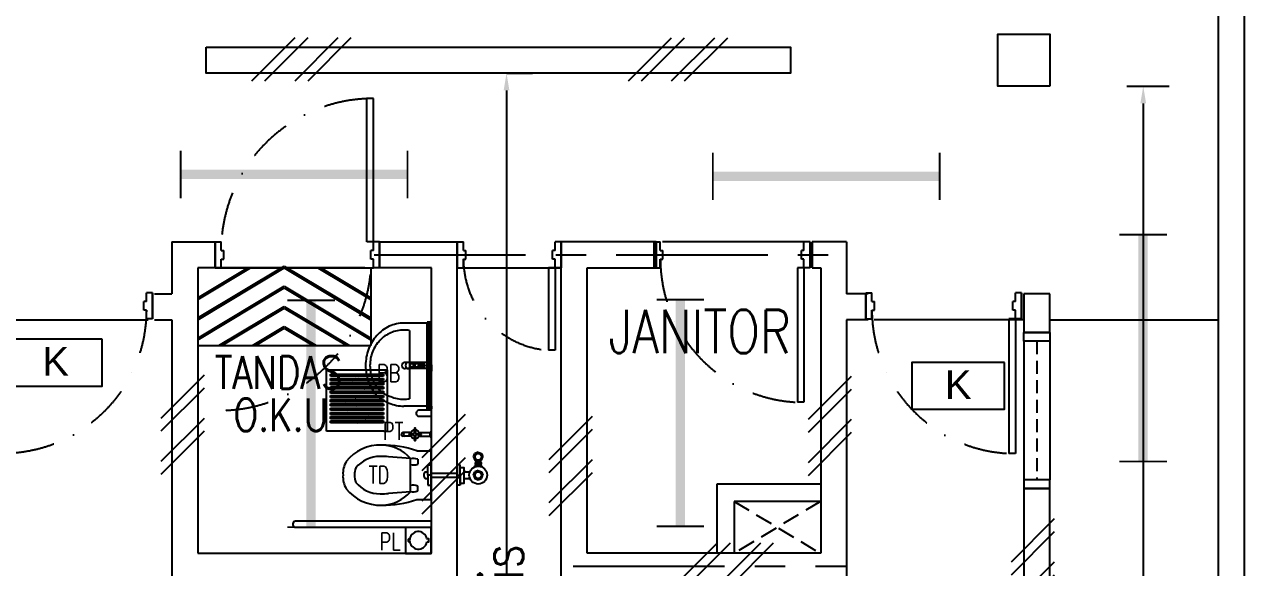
# Model space of a CAD drawing. Header units: inches. Extents: x -46 to 79554, y -41 to 101629.
# Drawn here: x 43063 to 50114, y 21622 to 24761 of the extents above; entities that cross this region are included whole.
import ezdxf
from ezdxf.enums import TextEntityAlignment as Align

# ---------------------------------------------------------------- set-up
doc = ezdxf.new("R2010")
doc.units = ezdxf.units.IN
doc.header["$MEASUREMENT"] = 0
for name, pattern in [('CENTER', [2, 1.25, -0.25, 0.25, -0.25]), ('CENTERX2', [4, 2.5, -0.5, 0.5, -0.5]), ('DASHDOT', [1, 0.5, -0.25, 0, -0.25]), ('DASHED2', [0.375, 0.25, -0.125]), ('HIDDEN', [0.375, 0.25, -0.125])]:
    doc.linetypes.add(name, pattern=pattern)
for name, color, linetype in [('A-ARR', 4, 'Continuous'), ('A-COLUMN', 3, 'Continuous'), ('A-DOOR', 9, 'Continuous'), ('A-DROP', 8, 'Continuous'), ('A-HATCH', 8, 'Continuous'), ('A-PLAST', 4, 'Continuous'), ('A-ROOMSYM', 3, 'Continuous'), ('A-SANI', 4, 'Continuous'), ('A-STAIR', 2, 'Continuous'), ('A-STAIRH', 8, 'HIDDEN'), ('A-SYM', 8, 'Continuous'), ('A-WALL', 1, 'Continuous'), ('A-WIN', 9, 'Continuous'), ('A-WLH', 7, 'Continuous'), ('Edges', 7, 'Continuous'), ('Grid', 8, 'CENTER'), ('K LIGHT', 3, 'Continuous'), ('LAMP', 5, 'Continuous'), ('MEAS', 7, 'Continuous')]:
    doc.layers.add(name, color=color, linetype=linetype)
doc.styles.add('arial', font='arial.ttf')
doc.styles.add('ROMANS', font='romans.shx', dxfattribs={"width": 0.75, "height": 200})
doc.styles.get("Standard").update_dxf_attribs({"font": 'arial.ttf'})
doc.styles.add('style1', font='romans.shx', dxfattribs={"height": 750})
doc.dimstyles.get("Standard").update_dxf_attribs({"dimtxt": 100, "dimasz": 100, "dimexe": 150, "dimexo": 50, "dimgap": 50, "dimtad": 0, "dimtih": 1, "dimtoh": 1, "dimdec": 1, "dimzin": 0, "dimdsep": 46, "dimtxsty": 'Standard', "dimcen": 0.09, "dimadec": 0, "dimazin": 0, "dimtfac": 1, "dimtdec": 1, "dimtofl": 0, "dimtmove": 0, "dimatfit": 3, "dimfxl": 1, "dimtolj": 1, "dimtzin": 0, "dimarcsym": 0})

# ---------------------------------------------------------------- blocks, each defined once
blk = doc.blocks.new('A$C05DF19D8')
at = {"color": 8}
for p, q in [((26.3, 117.7), (26.3, 163.7)), ((46.3, 117.7), (46.3, 163.7)), ((26.3, 71.9), (26.3, 6)), ((46.3, 71.9), (46.3, 6)), ((21.3, 6), (21.3, 0)), ((21.3, 6), (51.3, 6)), ((51.3, 6), (51.3, 0)), ((21.3, 0), (51.3, 0)), ((26.3, 0), (46.3, 0))]:
    blk.add_line(p, q, dxfattribs=at)
blk.add_circle((36.3, 94.8), 8.27, dxfattribs=at)
for centre, radius, start, end in [((36.3, 163.7), 10, 0, 180), ((36.3, 151.9), 10, 0, 180), ((5, 94.6), 5, 90, 270), ((24.4, 167.5), 70.6, 254.02882, 273.19439), ((24.4, 21.8), 70.6, 86.7321, 105.97118), ((36.3, 94.8), 25, 98.52024, 172.38488), ((36.3, 94.8), 25, 188.28016, 262.57073), ((36.3, 124.8), 5, 0, 180), ((-36.5, 105.4), 70.6, 357.84559, 15.97118), ((-36.5, 81.6), 70.6, 344.02882, 4.57514), ((109.2, 105.4), 70.6, 164.02882, 182.15441), ((109.2, 81.6), 70.6, 175.42486, 195.97118), ((36.3, 94.8), 25, 277.42927, 351.71984), ((36.3, 94.8), 25, 7.61512, 81.47976), ((48.2, 21.8), 70.6, 74.02882, 93.2679), ((48.2, 167.5), 70.6, 266.80561, 285.97118), ((67.6, 94.6), 5, 270, 90), ((36.3, 62.2), 5, 180, 0)]:
    blk.add_arc(centre, radius, start, end, dxfattribs=at)
blk = doc.blocks.new('A$C3F840D8C')
at = {"layer": 'A-ARR', "color": 8}
for p, q in [((427.1, 314.4), (509, 314.4)), ((509, 32.9), (509, 314.4)), ((754.4, 279.4), (762.3, 298.4)), ((781.3, 306.3), (762.3, 298.4)), ((781.3, 306.3), (800.3, 298.4)), ((800.3, 298.4), (808.2, 279.4)), ((389.5, 269.9), (263.4, 280.2)), ((389.5, 77.4), (389.5, 269.9)), ((431.8, 265.2), (431.8, 237)), ((754.4, 279.4), (762.3, 260.4)), ((802.8, 226.9), (759.8, 226.9)), ((759.8, 226.9), (759.8, 220.5)), ((781.3, 252.5), (762.3, 260.4)), ((762.3, 260.4), (781.3, 252.5)), ((769, 246.7), (769, 257.6)), ((769, 226.9), (769, 237.3)), ((774.1, 246.7), (774.1, 237.3)), ((781.3, 252.5), (800.3, 260.4)), ((788.9, 246.7), (788.9, 237.3)), ((793.6, 246.7), (793.6, 257.6)), ((793.6, 226.9), (793.6, 237.3)), ((800.3, 260.4), (808.2, 279.4)), ((802.8, 226.9), (802.8, 220.5)), ((475.2, 192.4), (490.1, 192.4)), ((475.2, 154.9), (490.1, 154.9)), ((509, 185.4), (658.9, 185.4)), ((509, 161.9), (659, 161.9)), ((698.1, 192.4), (732.2, 192.4)), ((698.1, 154.9), (732.2, 154.9)), ((754.4, 173.6), (762.3, 192.7)), ((754.4, 173.6), (762.3, 154.6)), ((781.3, 200.5), (762.3, 192.7)), ((781.3, 146.7), (762.3, 154.6)), ((762.3, 154.6), (781.3, 146.7)), ((781.3, 200.5), (800.3, 192.7)), ((781.3, 146.7), (800.3, 154.6)), ((800.3, 192.7), (808.2, 173.6)), ((800.3, 154.6), (808.2, 173.6)), ((389.5, 77.4), (263.4, 67.1)), ((431.8, 82.1), (431.8, 110.3)), ((427.1, 32.9), (509, 32.9))]:
    blk.add_line(p, q, dxfattribs=at)
for points in [[(490.1, 232.5), (509, 232.5), (509, 173.6), (490.1, 173.6)], [(677.8, 232.5), (658.9, 232.5), (658.9, 173.6), (677.8, 173.6)], [(677.8, 218.2), (698.1, 218.2), (698.1, 126.1), (677.8, 126.1)], [(764.9, 246.7), (798.2, 246.7), (798.2, 237.3), (764.9, 237.3)], [(490.1, 114.8), (509, 114.8), (509, 173.6), (490.1, 173.6)], [(677.8, 114.8), (658.9, 114.8), (658.9, 173.6), (677.8, 173.6)]]:
    blk.add_lwpolyline(points, close=True, dxfattribs=at)
for centre, radius in [((781.3, 279.4), 18.7), ((781.3, 279.4), 18.7), ((781.3, 279.4), 18.7), ((781.3, 173.6), 51.5), ((781.3, 173.6), 18.7), ((781.3, 173.6), 18.7), ((781.3, 173.6), 18.7)]:
    blk.add_circle(centre, radius, dxfattribs=at)
for centre, radius, start, end in [((214.7, 96.9), 250.5, 88.08381, 141.67542), ((229.8, -261), 608.3, 71.07287, 90.63341), ((218.1, 119), 228.4, 41.35049, 88.76139), ((139.6, 182.9), 139.9, 150.25525, 183.78048), ((187.4, 173.6), 121.8, 159.81345, 200.18655), ((214.2, 97.4), 184.1, 90.12882, 140.05228), ((220.9, -345), 626.6, 86.11462, 90.60066), ((407.2, 204.5), 65.4, 67.95117, 105.68917), ((407.2, 297.6), 65.4, 254.31083, 292.04883), ((139.6, 164.4), 139.9, 176.21952, 209.74475), ((491.4, 173.6), 24.8, 130.83315, 229.16685), ((214.7, 250.4), 250.5, 218.32458, 271.91619), ((214.2, 249.8), 184.1, 219.94772, 269.87118), ((218.1, 228.3), 228.4, 271.23861, 318.64951), ((407.2, 49.7), 65.4, 67.95117, 105.68917), ((407.2, 142.7), 65.4, 254.31083, 292.04883), ((220.9, 692.3), 626.6, 269.39934, 273.88538), ((229.8, 608.2), 608.3, 269.36659, 288.92713)]:
    blk.add_arc(centre, radius, start, end, dxfattribs=at)
blk = doc.blocks.new('A$C49831240')
at = {"layer": 'A-WLH', "color": 8}
for p, q in [((250, 575), (0, 325)), ((250, 500), (0, 250)), ((250, 325), (0, 75)), ((250, 250), (0, 0))]:
    blk.add_line(p, q, dxfattribs=at)
blk = doc.blocks.new('A$C52B244CD')
at = {"layer": 'A-WLH', "color": 8}
for p, q in [((0, 0), (250, 250)), ((75, 0), (325, 250)), ((250, 0), (500, 250)), ((325, 0), (575, 250))]:
    blk.add_line(p, q, dxfattribs=at)
blk = doc.blocks.new('A$C674C400B')
at = {"layer": 'A-DOOR', "color": 8}
for p, q in [((35, 150), (35, 927.1)), ((35, 927.1), (73, 927.1)), ((73, 150), (73, 927.1)), ((35, 150), (73, 150))]:
    blk.add_line(p, q, dxfattribs=at)
at = {"layer": 'A-DOOR', "color": 8, "linetype": 'Continuous'}
for p, q in [((0, 0), (0, 150)), ((0, 150), (0, 0)), ((0, 150), (35, 150)), ((0, 150), (0, 0)), ((0, 0), (0, 150)), ((0, 150), (0, 0)), ((0, 150), (0, 150)), ((0, 0), (0, 150)), ((0, 150), (0, 0)), ((0, 150), (0, 150)), ((35, 150), (35, 100)), ((900, 150), (865, 150)), ((865, 150), (865, 100)), ((900, 150), (900, 0)), ((900, 0), (900, 150)), ((900, 150), (900, 0)), ((900, 150), (900, 0)), ((900, 0), (900, 150)), ((900, 150), (900, 0)), ((900, 150), (900, 150)), ((900, 0), (900, 150)), ((900, 150), (900, 0)), ((900, 150), (900, 150)), ((35, 100), (50, 100)), ((50, 100), (50, 50)), ((865, 100), (850, 100)), ((850, 100), (850, 50)), ((35, 50), (50, 50)), ((35, 50), (35, 0)), ((865, 50), (850, 50)), ((865, 50), (865, 0)), ((0, 0), (35, 0)), ((0, 0), (0, 0)), ((0, 0), (0, 0)), ((900, 0), (865, 0)), ((900, 0), (900, 0)), ((900, 0), (900, 0))]:
    blk.add_line(p, q, dxfattribs=at)
at = {"layer": 'A-DOOR', "color": 8, "linetype": 'DASHDOT', "ltscale": 500}
blk.add_arc((35, 98), 830, 0.13806, 87.3759, dxfattribs=at)
blk = doc.blocks.new('A$C34465D6E')
at = {"layer": 'A-SANI', "color": 8}
blk.add_lwpolyline([(0, 0), (150, 0), (150, 150), (0, 150)], close=True, dxfattribs=at)
blk.add_lwpolyline([(25.5, 84.3), (13.7, 84.3), (13.7, 65.7), (25.5, 65.7, 10.787298)], format="xyb", close=True, dxfattribs=at)
blk.add_arc((125.5, 75), 8.84, 264.17751, 95.82249, dxfattribs=at)
blk = doc.blocks.new('*D114')
at = {"layer": 'DEFPOINTS', "color": 0, "transparency": 16777216}
for p in [(45801.3, 24479.4), (45801.3, 18104.4), (45848.8, 18104.4)]:
    blk.add_point(p, dxfattribs=at)
at = {"layer": 'MEAS', "color": 0, "lineweight": -2, "transparency": 16777216}
for p, q in [((45851.3, 24479.4), (45998.8, 24479.4)), ((45848.8, 24379.4), (45848.8, 21393)), ((45848.8, 18204.4), (45848.8, 21190.8)), ((45851.3, 18104.4), (45998.8, 18104.4))]:
    blk.add_line(p, q, dxfattribs=at)
at = {"layer": 'MEAS', "color": 0, "transparency": 16777216}
for points in [[(45832.1, 24379.4), (45865.5, 24379.4), (45848.8, 24479.4)], [(45832.1, 18204.4), (45865.5, 18204.4), (45848.8, 18104.4)]]:
    blk.add_solid(points, dxfattribs=at)
at = {"layer": 'MEAS', "color": 0, "transparency": 16777216, "insert": (45848.8, 21291.9), "char_height": 100, "attachment_point": 5}
blk.add_mtext('\\A1;6375.0', dxfattribs=at)
blk = doc.blocks.new('*D164')
at = {"layer": 'DEFPOINTS', "color": 0, "transparency": 16777216}
for p in [(49383.7, 24404.4), (49383.7, 15299.4), (49528.2, 15299.4)]:
    blk.add_point(p, dxfattribs=at)
at = {"layer": 'MEAS', "color": 0, "lineweight": -2, "transparency": 16777216}
for p, q in [((49433.7, 24404.4), (49678.2, 24404.4)), ((49528.2, 24304.4), (49528.2, 19953)), ((49528.2, 15399.4), (49528.2, 19750.9)), ((49433.7, 15299.4), (49678.2, 15299.4))]:
    blk.add_line(p, q, dxfattribs=at)
at = {"layer": 'MEAS', "color": 0, "transparency": 16777216}
for points in [[(49511.5, 24304.4), (49544.8, 24304.4), (49528.2, 24404.4)], [(49511.5, 15399.4), (49544.8, 15399.4), (49528.2, 15299.4)]]:
    blk.add_solid(points, dxfattribs=at)
at = {"layer": 'MEAS', "color": 0, "transparency": 16777216, "insert": (49528.2, 19851.9), "char_height": 100, "attachment_point": 5}
blk.add_mtext('\\A1;9105.0', dxfattribs=at)
blk = doc.blocks.new('YBC136')
at = {"layer": 'LAMP'}
for points, const_width in [([(-135000.8, 195525.6), (-135000.8, 195250.4)], 10.9), ([(-133690.5, 195525.6), (-133690.5, 195250.4)], 10.9), ([(-135000.8, 195388), (-133690.5, 195388)], 54.6)]:
    blk.add_lwpolyline(points, dxfattribs=dict(at, const_width=const_width))
blk = doc.blocks.new('*U265')
at = {"layer": 'LAMP', "rotation": 270}
blk.add_blockref('YBC136', (-195388, -134345.6, -5.5), dxfattribs=at)
blk = doc.blocks.new('*U266')
at = {"layer": 'LAMP', "color": 0, "linetype": 'ByBlock', "lineweight": -2, "transparency": 16777216}
for p in [(0, 5700), (0, 2850), (0, 0)]:
    blk.add_blockref('*U265', p, dxfattribs=at)
blk = doc.blocks.new('EXIT LAMP')
at = {"layer": 'K LIGHT', "color": 3}
blk.add_lwpolyline([(54141.1, 5237.4), (53604.6, 5237.4), (53604.6, 4967.1), (54141.1, 4967.1)], close=True, dxfattribs=at)
at = {"layer": 'K LIGHT', "color": 3, "style": 'arial'}
blk.add_text('K', height=164.8, dxfattribs=at).set_placement((53795.7, 5027.4))
blk = doc.blocks.new('Exhaust Fan 8-Inch fr')
at = {"layer": 'Edges'}
for p, q in [((-5.91, 7.27), (5.91, 7.27)), ((-5.91, -4.54), (-5.91, 7.27)), ((5.91, -4.54), (5.91, 7.27)), ((-5.12, 6.08), (-5.12, 6.47)), ((-5.12, 6.47), (5.12, 6.47)), ((5.12, 6.08), (-5.12, 6.08)), ((-5.12, 5.26), (-5.12, 5.65)), ((-5.12, 5.65), (-0.31, 5.65)), ((-1.81, 5.26), (-5.12, 5.26)), ((-5.12, 4.43), (-5.12, 4.83)), ((-5.12, 4.83), (-2.54, 4.83)), ((-2.54, 4.83), (-3.05, 4.43)), ((-2.54, 4.83), (-1.91, 4.83)), ((-2.45, 4.51), (-1.91, 4.83)), ((-1.91, 4.83), (-0.99, 4.83)), ((-1.43, 5.42), (-1.81, 5.26)), ((-1.43, 5.26), (-1.81, 5.26)), ((-1.12, 5.54), (-1.43, 5.42)), ((-1.43, 5.42), (-1.43, 5.26)), ((-1.03, 5.26), (-1.43, 5.26)), ((-1.03, 5.56), (-1.12, 5.54)), ((-0.31, 5.65), (-1.03, 5.56)), ((-1.03, 5.56), (-1.03, 5.26)), ((1.03, 5.26), (-1.03, 5.26)), ((-0.9, 4.76), (-0.99, 4.83)), ((-0.99, 4.83), (1.03, 4.83)), ((-0.9, 4.76), (-0.72, 4.43)), ((-0.31, 5.65), (0.31, 5.65)), ((1.03, 5.56), (0.31, 5.65)), ((0.31, 5.65), (5.12, 5.65)), ((1.03, 5.56), (1.03, 5.26)), ((1.12, 5.54), (1.03, 5.56)), ((1.43, 5.26), (1.03, 5.26)), ((1.03, 4.83), (1.03, 4.43)), ((1.03, 4.83), (1.43, 4.83)), ((1.43, 5.42), (1.12, 5.54)), ((1.43, 5.42), (1.43, 5.26)), ((1.81, 5.26), (1.43, 5.42)), ((1.81, 5.26), (1.43, 5.26)), ((1.43, 4.83), (1.43, 4.43)), ((1.43, 4.83), (2.54, 4.83)), ((5.12, 5.26), (1.81, 5.26)), ((3.05, 4.43), (2.54, 4.83)), ((2.54, 4.83), (5.12, 4.83)), ((5.12, 6.47), (5.12, 6.08)), ((5.12, 5.65), (5.12, 5.26)), ((5.12, 4.83), (5.12, 4.43)), ((-3.05, 4.43), (-5.12, 4.43)), ((-5.12, 3.61), (-5.12, 4)), ((-5.12, 4), (-3.38, 4)), ((-3.69, 3.61), (-5.12, 3.61)), ((-5.12, 2.79), (-5.12, 3.18)), ((-5.12, 3.18), (-3.89, 3.18)), ((-4.06, 2.79), (-5.12, 2.79)), ((-3.89, 3.18), (-4.06, 2.79)), ((-2.18, 2.79), (-4.06, 2.79)), ((-3.89, 3.18), (-2.4, 3.18)), ((-3.38, 4), (-3.69, 3.61)), ((-2.65, 3.61), (-3.69, 3.61)), ((-3.38, 4), (-2.75, 4)), ((-2.52, 4.43), (-3.05, 4.43)), ((-2.71, 3.71), (-2.75, 4)), ((-2.75, 4), (-2.74, 4)), ((-2.7, 3.72), (-2.74, 4)), ((-2.74, 4), (-0.47, 4)), ((-2.7, 3.72), (-2.71, 3.71)), ((-2.65, 3.61), (-2.71, 3.71)), ((-2.64, 3.61), (-2.7, 3.72)), ((-2.64, 3.61), (-2.65, 3.61)), ((-0.24, 3.61), (-2.64, 3.61)), ((-2.52, 4.43), (-2.46, 4.51)), ((-2.51, 4.43), (-2.52, 4.43)), ((-2.51, 4.43), (-2.45, 4.51)), ((-0.72, 4.43), (-2.51, 4.43)), ((-2.45, 4.51), (-2.46, 4.51)), ((-2.18, 2.79), (-2.4, 3.18)), ((-2.4, 3.18), (-2.39, 3.18)), ((-2.16, 2.79), (-2.39, 3.18)), ((-2.39, 3.18), (0.01, 3.18)), ((-2.16, 2.79), (-2.18, 2.79)), ((0.1, 2.79), (-2.16, 2.79)), ((1.03, 4.43), (-0.72, 4.43)), ((-0.47, 4), (-0.24, 3.61)), ((-0.47, 4), (1.03, 4)), ((1.03, 3.61), (-0.24, 3.61)), ((0.01, 3.18), (0.04, 3.13)), ((0.01, 3.18), (0.64, 3.18)), ((0.04, 3.13), (0.1, 2.79)), ((0.31, 2.79), (0.1, 2.79)), ((0.64, 3.18), (0.31, 2.79)), ((3.54, 2.79), (0.31, 2.79)), ((0.64, 3.18), (3.49, 3.18)), ((1.43, 4.43), (1.03, 4.43)), ((1.03, 4), (1.03, 3.61)), ((1.03, 4), (1.43, 4)), ((1.37, 3.61), (1.03, 3.61)), ((1.37, 3.61), (1.43, 3.64)), ((3.24, 3.61), (1.37, 3.61)), ((3.05, 4.43), (1.43, 4.43)), ((1.43, 4), (1.43, 3.64)), ((1.43, 3.64), (2.05, 4)), ((1.43, 4), (2.05, 4)), ((2.05, 4), (2.92, 4)), ((2.92, 4), (3.08, 3.89)), ((2.92, 4), (3.38, 4)), ((5.12, 4.43), (3.05, 4.43)), ((3.08, 3.89), (3.24, 3.61)), ((3.69, 3.61), (3.24, 3.61)), ((3.69, 3.61), (3.38, 4)), ((3.38, 4), (5.12, 4)), ((3.49, 3.18), (3.5, 3.15)), ((3.49, 3.18), (3.89, 3.18)), ((3.54, 2.79), (3.5, 3.15)), ((3.5, 3.15), (3.51, 3.14)), ((3.54, 2.79), (3.51, 3.14)), ((4.06, 2.79), (3.54, 2.79)), ((3.54, 2.79), (3.54, 2.79)), ((5.12, 3.61), (3.69, 3.61)), ((4.06, 2.79), (3.89, 3.18)), ((3.89, 3.18), (5.12, 3.18)), ((5.12, 2.79), (4.06, 2.79)), ((5.12, 4), (5.12, 3.61)), ((5.12, 3.18), (5.12, 2.79)), ((-5.12, 1.96), (-5.12, 2.36)), ((-5.12, 2.36), (-4.2, 2.36)), ((-4.25, 1.96), (-5.12, 1.96)), ((-5.12, 1.14), (-5.12, 1.53)), ((-5.12, 1.53), (-4.31, 1.53)), ((-4.3, 1.14), (-5.12, 1.14)), ((-5.12, 0.32), (-5.12, 0.71)), ((-5.12, 0.71), (-4.25, 0.71)), ((-4.19, 0.32), (-5.12, 0.32)), ((-4.31, 1.53), (-4.33, 1.36)), ((-4.33, 1.36), (-4.3, 1.14)), ((-4.31, 1.53), (-4.29, 1.53)), ((-4.29, 1.14), (-4.3, 1.14)), ((-4.29, 1.53), (-4.29, 1.14)), ((-4.29, 1.53), (-4.22, 1.53)), ((-2.3, 1.14), (-4.29, 1.14)), ((-4.22, 2.17), (-4.25, 1.96)), ((-4.22, 1.96), (-4.25, 1.96)), ((-4.25, 0.71), (-4.22, 0.55)), ((-4.25, 0.71), (-3.04, 0.71)), ((-4.2, 2.36), (-4.22, 2.17)), ((-4.22, 1.96), (-4.22, 2.17)), ((-1.63, 1.96), (-4.22, 1.96)), ((-4.22, 1.53), (-4.22, 1.52)), ((-4.22, 1.53), (-1.43, 1.53)), ((-4.22, 1.52), (-1.43, 1.52)), ((-4.22, 0.65), (-3.16, 0.65)), ((-4.22, 0.55), (-4.22, 0.65)), ((-4.22, 0.55), (-4.19, 0.32)), ((-4.2, 2.36), (-1.93, 2.36)), ((-3.53, 0.32), (-4.19, 0.32)), ((-3.37, 0.52), (-3.53, 0.32)), ((-0.3, 0.32), (-3.53, 0.32)), ((-3.37, 0.52), (-3.16, 0.65)), ((-3.16, 0.65), (-3.04, 0.71)), ((-3.04, 0.71), (-0.26, 0.71)), ((-2.3, 1.14), (-1.74, 1.46)), ((-0.61, 1.14), (-2.3, 1.14)), ((-1.77, 2.08), (-1.93, 2.36)), ((-1.93, 2.36), (-1.91, 2.36)), ((-1.76, 2.09), (-1.91, 2.36)), ((-1.91, 2.36), (0.07, 2.36)), ((-1.76, 2.09), (-1.77, 2.08)), ((-1.77, 2.08), (-1.63, 1.96)), ((-1.76, 2.09), (-1.61, 1.96)), ((-1.74, 1.46), (-1.43, 1.52)), ((-1.61, 1.96), (-1.63, 1.96)), ((-0.35, 1.96), (-1.61, 1.96)), ((-1.43, 1.53), (-1.43, 1.52)), ((-1.43, 1.52), (-1.32, 1.53)), ((-1.43, 1.53), (-1.32, 1.53)), ((-1.43, 1.52), (-1.43, 1.52)), ((-1.32, 1.53), (-1.14, 1.53)), ((-1.14, 1.53), (-1.1, 1.52)), ((-1.14, 1.53), (-1.1, 1.53)), ((-1.1, 1.53), (-1.1, 1.52)), ((-1.1, 1.53), (-0.65, 1.53)), ((-1.1, 1.52), (-0.72, 1.42)), ((-0.72, 1.42), (-0.66, 1.37)), ((-0.67, 1.43), (-0.65, 1.53)), ((-0.66, 1.37), (-0.67, 1.43)), ((-0.65, 1.26), (-0.66, 1.37)), ((-0.65, 1.53), (0.61, 1.53)), ((-0.61, 1.14), (-0.65, 1.26)), ((0.57, 1.14), (-0.61, 1.14)), ((-0.35, 1.96), (-0.33, 1.98)), ((0.31, 1.96), (-0.35, 1.96)), ((-0.33, 1.98), (-0.17, 2.04)), ((-0.3, 0.32), (-0.23, 0.57)), ((-0.29, 0.32), (-0.3, 0.32)), ((-0.29, 0.32), (-0.27, 0.37)), ((-0.13, 0.32), (-0.29, 0.32)), ((-0.27, 0.37), (-0.22, 0.56)), ((-0.27, 0.37), (-0.12, 0.35)), ((-0.22, 0.56), (-0.26, 0.71)), ((-0.23, 0.57), (-0.26, 0.71)), ((-0.26, 0.71), (-0.26, 0.71)), ((-0.26, 0.71), (-0.01, 0.71)), ((-0.23, 0.57), (-0.22, 0.56)), ((-0.17, 2.04), (-0.05, 2.05)), ((-0.13, 0.32), (-0.12, 0.35)), ((-0.12, 0.32), (-0.13, 0.32)), ((-0.12, 0.32), (-0.01, 0.7)), ((-0.12, 0.35), (-0.02, 0.69)), ((1.97, 0.32), (-0.12, 0.32)), ((0, 2.1), (-0.05, 2.05)), ((-0.05, 2.05), (0, 2.06)), ((-0.02, 0.69), (-0.01, 0.71)), ((-0.01, 0.7), (-0.02, 0.69)), ((-0.01, 0.7), (0, 0.71)), ((-0.01, 0.71), (0, 0.71)), ((0.07, 2.36), (0, 2.1)), ((0, 2.06), (0.17, 2.03)), ((0, 0.71), (1.75, 0.71)), ((0.07, 2.36), (0.19, 2.36)), ((0.17, 2.03), (0.25, 1.99)), ((0.19, 2.36), (0.18, 2.29)), ((0.18, 2.29), (0.25, 1.99)), ((0.19, 2.36), (3.33, 2.36)), ((0.25, 1.99), (0.31, 1.96)), ((2.67, 1.96), (0.31, 1.96)), ((0.6, 1.22), (0.57, 1.14)), ((0.62, 1.14), (0.57, 1.14)), ((0.63, 1.39), (0.6, 1.22)), ((0.61, 1.53), (0.62, 1.49)), ((0.61, 1.53), (1.92, 1.53)), ((0.67, 1.44), (0.62, 1.49)), ((0.62, 1.49), (0.62, 1.48)), ((0.68, 1.43), (0.62, 1.48)), ((0.62, 1.48), (0.63, 1.39)), ((0.84, 1.19), (0.62, 1.14)), ((1.03, 1.14), (0.62, 1.14)), ((1.16, 1.31), (0.67, 1.44)), ((0.67, 1.44), (0.68, 1.43)), ((1.02, 1.34), (0.68, 1.43)), ((0.99, 1.15), (0.84, 1.19)), ((0.99, 1.15), (1.02, 1.34)), ((1.03, 1.14), (0.99, 1.15)), ((1.17, 1.3), (1.02, 1.34)), ((1.2, 1.14), (1.03, 1.14)), ((1.69, 1.4), (1.16, 1.31)), ((1.16, 1.31), (1.17, 1.3)), ((1.22, 1.31), (1.17, 1.3)), ((1.22, 1.31), (1.2, 1.14)), ((1.43, 1.14), (1.2, 1.14)), ((1.43, 1.34), (1.22, 1.31)), ((1.7, 1.39), (1.43, 1.34)), ((1.43, 1.34), (1.43, 1.14)), ((4.29, 1.14), (1.43, 1.14)), ((1.92, 1.53), (1.69, 1.4)), ((1.69, 1.4), (1.7, 1.39)), ((1.92, 1.52), (1.7, 1.39)), ((1.75, 0.71), (1.78, 0.65)), ((1.75, 0.71), (4.25, 0.71)), ((1.78, 0.65), (4.2, 0.65)), ((1.78, 0.65), (1.97, 0.32)), ((1.95, 1.53), (1.92, 1.52)), ((1.92, 1.53), (1.95, 1.53)), ((1.92, 1.52), (4.2, 1.52)), ((1.95, 1.53), (4.2, 1.53)), ((4.19, 0.32), (1.97, 0.32)), ((3.32, 2.34), (2.67, 1.96)), ((2.69, 1.96), (2.67, 1.96)), ((3.33, 2.33), (2.69, 1.96)), ((4.2, 1.96), (2.69, 1.96)), ((3.32, 2.34), (3.33, 2.36)), ((3.32, 2.34), (3.33, 2.33)), ((3.33, 2.33), (3.35, 2.36)), ((3.33, 2.36), (3.35, 2.36)), ((3.35, 2.36), (4.2, 2.36)), ((4.19, 0.32), (4.2, 0.38)), ((5.12, 0.32), (4.19, 0.32)), ((4.2, 2.34), (4.2, 2.36)), ((4.2, 2.36), (5.12, 2.36)), ((4.2, 2.34), (4.2, 2.33)), ((4.25, 1.96), (4.2, 2.33)), ((4.2, 2.33), (4.2, 1.96)), ((4.25, 1.96), (4.2, 1.96)), ((4.2, 1.52), (4.2, 1.53)), ((4.2, 1.53), (4.29, 1.53)), ((4.2, 0.38), (4.25, 0.71)), ((4.2, 0.65), (4.2, 0.38)), ((5.12, 1.96), (4.25, 1.96)), ((4.25, 0.71), (5.12, 0.71)), ((4.29, 1.53), (4.29, 1.14)), ((4.29, 1.53), (4.31, 1.53)), ((4.3, 1.14), (4.29, 1.14)), ((4.3, 1.14), (4.33, 1.36)), ((5.12, 1.14), (4.3, 1.14)), ((4.33, 1.36), (4.31, 1.53)), ((4.31, 1.53), (5.12, 1.53)), ((5.12, 2.36), (5.12, 1.96)), ((5.12, 1.53), (5.12, 1.14)), ((5.12, 0.71), (5.12, 0.32)), ((-5.12, -0.51), (-5.12, -0.11)), ((-5.12, -0.11), (-4.04, -0.11)), ((-3.87, -0.51), (-5.12, -0.51)), ((-5.12, -1.33), (-5.12, -0.94)), ((-5.12, -0.94), (-3.65, -0.94)), ((-3.35, -1.33), (-5.12, -1.33)), ((-5.12, -2.15), (-5.12, -1.76)), ((-5.12, -1.76), (-2.99, -1.76)), ((-2.47, -2.15), (-5.12, -2.15)), ((-4.04, -0.11), (-4.02, -0.14)), ((-4.04, -0.11), (-3.57, -0.11)), ((-4.02, -0.14), (-3.57, -0.14)), ((-4.02, -0.14), (-3.87, -0.51)), ((-3.43, -0.51), (-3.87, -0.51)), ((-3.65, -0.94), (-3.57, -1.04)), ((-3.65, -0.94), (-3.18, -0.94)), ((-3.57, -0.11), (-3.57, -0.14)), ((-3.57, -0.11), (-0.52, -0.11)), ((-3.57, -0.14), (-3.56, -0.29)), ((-3.57, -1.04), (-3.12, -1.04)), ((-3.57, -1.04), (-3.35, -1.33)), ((-3.56, -0.29), (-3.43, -0.51)), ((-1, -0.51), (-3.43, -0.51)), ((-2.71, -1.33), (-3.35, -1.33)), ((-3.13, -1.03), (-3.18, -0.94)), ((-3.18, -0.94), (-1.75, -0.94)), ((-2.71, -1.33), (-3.13, -1.03)), ((-3.13, -1.03), (-3.12, -1.04)), ((-2.71, -1.33), (-3.12, -1.04)), ((-3.12, -1.04), (-3.12, -1.04)), ((-2.99, -1.76), (-2.47, -2.15)), ((-2.99, -1.76), (-1.43, -1.76)), ((-2.34, -1.28), (-2.71, -1.33)), ((-2.71, -1.33), (-2.71, -1.33)), ((-2.65, -1.33), (-2.71, -1.33)), ((-2.71, -1.33), (-2.71, -1.33)), ((-2.33, -1.29), (-2.65, -1.33)), ((-1.43, -1.33), (-2.65, -1.33)), ((-1.43, -2.15), (-2.47, -2.15)), ((-1.75, -0.94), (-2.34, -1.28)), ((-2.34, -1.28), (-2.33, -1.29)), ((-1.91, -1.04), (-2.33, -1.29)), ((-1.72, -0.94), (-1.91, -1.04)), ((-1.91, -1.04), (-1.43, -1.04)), ((-1.75, -0.94), (-1.72, -0.94)), ((-1.72, -0.94), (-1.43, -0.94)), ((-1.43, -0.94), (-1.43, -1.04)), ((-1.43, -0.94), (-1.03, -0.94)), ((-1.43, -1.04), (-1.43, -1.33)), ((-1.03, -1.33), (-1.43, -1.33)), ((-1.43, -1.76), (-1.43, -2.15)), ((-1.43, -1.76), (-1.03, -1.76)), ((-1.03, -2.15), (-1.43, -2.15)), ((-1.03, -1.33), (-1.03, -0.94)), ((-1.03, -0.94), (0.29, -0.94)), ((0.51, -1.33), (-1.03, -1.33)), ((-1.03, -2.15), (-1.03, -1.76)), ((-1.03, -1.76), (0.76, -1.76)), ((1.03, -2.15), (-1.03, -2.15)), ((-0.7, -0.33), (-1, -0.51)), ((-0.97, -0.51), (-1, -0.51)), ((-0.7, -0.35), (-0.97, -0.51)), ((0.04, -0.51), (-0.97, -0.51)), ((-0.7, -0.35), (-0.5, -0.11)), ((-0.7, -0.33), (-0.52, -0.11)), ((-0.7, -0.33), (-0.7, -0.35)), ((-0.52, -0.11), (-0.5, -0.11)), ((-0.5, -0.11), (-0.1, -0.11)), ((-0.07, -0.33), (-0.1, -0.11)), ((-0.1, -0.11), (-0.09, -0.11)), ((-0.05, -0.32), (-0.09, -0.11)), ((-0.09, -0.11), (2.22, -0.11)), ((-0.05, -0.32), (-0.07, -0.33)), ((0.04, -0.51), (-0.07, -0.33)), ((0.05, -0.51), (-0.05, -0.32)), ((0.05, -0.51), (0.04, -0.51)), ((2.45, -0.51), (0.05, -0.51)), ((0.51, -1.33), (0.29, -0.94)), ((0.29, -0.94), (0.3, -0.94)), ((0.53, -1.33), (0.3, -0.94)), ((0.3, -0.94), (2.69, -0.94)), ((0.53, -1.33), (0.51, -1.33)), ((2.7, -1.33), (0.53, -1.33)), ((0.88, -1.96), (0.76, -1.76)), ((0.76, -1.76), (0.78, -1.76)), ((0.89, -1.95), (0.78, -1.76)), ((0.78, -1.76), (2.35, -1.76)), ((0.89, -1.95), (0.88, -1.96)), ((0.88, -1.96), (1.03, -2.08)), ((0.89, -1.95), (1.15, -2.15)), ((1.03, -2.08), (1.03, -2.15)), ((1.03, -2.08), (1.13, -2.15)), ((1.13, -2.15), (1.03, -2.15)), ((1.15, -2.15), (1.13, -2.15)), ((1.49, -2.15), (1.15, -2.15)), ((1.49, -2.15), (1.7, -2.14)), ((1.56, -2.15), (1.49, -2.15)), ((1.56, -2.15), (1.69, -2.14)), ((2.47, -2.15), (1.56, -2.15)), ((1.7, -2.14), (1.69, -2.14)), ((2.35, -1.76), (1.7, -2.14)), ((2.22, -0.11), (2.24, -0.14)), ((2.22, -0.11), (4.04, -0.11)), ((2.24, -0.14), (4.02, -0.14)), ((2.24, -0.14), (2.45, -0.51)), ((2.35, -1.76), (2.99, -1.76)), ((3.87, -0.51), (2.45, -0.51)), ((2.47, -2.15), (2.99, -1.76)), ((5.12, -2.15), (2.47, -2.15)), ((2.69, -0.94), (2.7, -1.04)), ((2.69, -0.94), (3.65, -0.94)), ((2.7, -1.04), (3.57, -1.04)), ((2.7, -1.04), (2.73, -1.29)), ((2.73, -1.29), (2.7, -1.33)), ((3.35, -1.33), (2.7, -1.33)), ((2.99, -1.76), (5.12, -1.76)), ((3.35, -1.33), (3.57, -1.04)), ((5.12, -1.33), (3.35, -1.33)), ((3.57, -1.04), (3.65, -0.94)), ((3.65, -0.94), (5.12, -0.94)), ((3.87, -0.51), (4.02, -0.14)), ((5.12, -0.51), (3.87, -0.51)), ((4.02, -0.14), (4.04, -0.11)), ((4.04, -0.11), (5.12, -0.11)), ((5.12, -0.11), (5.12, -0.51)), ((5.12, -0.94), (5.12, -1.33)), ((5.12, -1.76), (5.12, -2.15)), ((5.21, -4.54), (-5.91, -4.54)), ((-5.12, -2.98), (-5.12, -2.58)), ((-5.12, -2.58), (-1.7, -2.58)), ((5.12, -2.98), (-5.12, -2.98)), ((-1.7, -2.58), (-1.43, -2.69)), ((-1.7, -2.58), (-1.43, -2.58)), ((-1.43, -2.58), (-1.43, -2.69)), ((-1.43, -2.58), (-1.03, -2.58)), ((-1.43, -2.69), (-1.12, -2.82)), ((-1.12, -2.82), (-1.03, -2.83)), ((-1.03, -2.83), (-1.03, -2.58)), ((-1.03, -2.58), (1.03, -2.58)), ((-1.03, -2.83), (0, -2.97)), ((0, -2.97), (1.03, -2.83)), ((1.03, -2.58), (1.03, -2.83)), ((1.03, -2.58), (1.43, -2.58)), ((1.03, -2.83), (1.12, -2.82)), ((1.12, -2.82), (1.43, -2.69)), ((1.43, -2.58), (1.43, -2.69)), ((1.43, -2.69), (1.7, -2.58)), ((1.43, -2.58), (1.7, -2.58)), ((1.7, -2.58), (5.12, -2.58)), ((5.12, -2.58), (5.12, -2.98)), ((5.21, -4.54), (5.72, -4.54)), ((5.72, -4.54), (5.91, -4.54))]:
    blk.add_line(p, q, dxfattribs=at)

msp = doc.modelspace()

# ---------------------------------------------------------------- linework, layer by layer
at = {"color": 8, "ltscale": 5}
for p, q in [((45029.28, 23354.44), (44099.28, 23354.44)), ((45064.28, 23354.44), (45064.28, 22904.44)), ((44064.28, 22904.44), (45064.28, 22904.44))]:
    msp.add_line(p, q, dxfattribs=at)
at = {"layer": 'A-COLUMN', "color": 8}
msp.add_lwpolyline([(48988.78, 24404.44), (48688.78, 24404.44), (48688.78, 24704.44), (48988.78, 24704.44)], close=True, dxfattribs=at)
at = {"layer": 'A-DOOR', "color": 8}
for p, q in [((45041.28, 23504.44), (45041.28, 24331.61)), ((45079.28, 24331.61), (45041.28, 24331.61)), ((45079.28, 23504.44), (45079.28, 24331.61)), ((45079.28, 23504.44), (45041.28, 23504.44)), ((46091.28, 23354.44), (46091.28, 22877.8)), ((46129.28, 23354.44), (46091.28, 23354.44)), ((46129.28, 23354.44), (46129.28, 22877.8)), ((46129.28, 22877.8), (46091.28, 22877.8))]:
    msp.add_line(p, q, dxfattribs=at)
at = {"layer": 'A-DOOR', "color": 8, "linetype": 'Continuous'}
for p, q in [((44164.28, 23504.44), (44164.28, 23354.44)), ((44164.28, 23354.44), (44164.28, 23504.44)), ((44164.28, 23504.44), (44199.28, 23504.44)), ((44164.28, 23354.44), (44164.28, 23504.44)), ((44164.28, 23504.44), (44164.28, 23354.44)), ((44164.28, 23354.44), (44164.28, 23504.44)), ((44164.28, 23504.44), (44164.28, 23354.44)), ((44199.28, 23454.44), (44199.28, 23504.44)), ((45079.28, 23454.44), (45079.28, 23504.44)), ((45114.28, 23504.44), (45079.28, 23504.44)), ((45114.28, 23354.44), (45114.28, 23504.44)), ((45114.28, 23504.44), (45114.28, 23354.44)), ((45114.28, 23354.44), (45114.28, 23504.44)), ((45114.28, 23354.44), (45114.28, 23504.44)), ((45114.28, 23504.44), (45114.28, 23354.44)), ((45564.28, 23354.44), (45564.28, 23504.44)), ((45564.28, 23504.44), (45564.28, 23354.44)), ((45564.28, 23354.44), (45564.28, 23504.44)), ((45564.28, 23504.44), (45599.28, 23504.44)), ((45564.28, 23354.44), (45564.28, 23504.44)), ((45564.28, 23504.44), (45564.28, 23354.44)), ((45564.28, 23354.44), (45564.28, 23504.44)), ((45564.28, 23504.44), (45564.28, 23354.44)), ((45564.28, 23354.44), (45564.28, 23504.44)), ((45599.28, 23454.44), (45599.28, 23504.44)), ((46129.28, 23454.44), (46129.28, 23504.44)), ((46164.28, 23504.44), (46129.28, 23504.44)), ((46164.28, 23504.44), (46164.28, 23354.44)), ((46164.28, 23354.44), (46164.28, 23504.44)), ((46164.28, 23354.44), (46164.28, 23504.44)), ((46164.28, 23504.44), (46164.28, 23354.44)), ((46164.28, 23354.44), (46164.28, 23504.44)), ((46164.28, 23504.44), (46164.28, 23354.44)), ((46164.28, 23354.44), (46164.28, 23504.44)), ((44199.28, 23454.44), (44214.28, 23454.44)), ((44214.28, 23404.44), (44214.28, 23454.44)), ((45079.28, 23454.44), (45064.28, 23454.44)), ((45064.28, 23404.44), (45064.28, 23454.44)), ((45599.28, 23454.44), (45614.28, 23454.44)), ((45614.28, 23404.44), (45614.28, 23454.44)), ((46129.28, 23454.44), (46114.28, 23454.44)), ((46114.28, 23404.44), (46114.28, 23454.44)), ((44164.28, 23354.44), (44199.28, 23354.44)), ((44199.28, 23404.44), (44214.28, 23404.44)), ((44199.28, 23354.44), (44199.28, 23404.44)), ((45079.28, 23404.44), (45064.28, 23404.44)), ((45079.28, 23354.44), (45079.28, 23404.44)), ((45114.28, 23354.44), (45079.28, 23354.44)), ((45564.28, 23354.44), (45599.28, 23354.44)), ((45599.28, 23404.44), (45614.28, 23404.44)), ((45599.28, 23354.44), (45599.28, 23404.44)), ((46129.28, 23404.44), (46114.28, 23404.44)), ((46129.28, 23354.44), (46129.28, 23404.44)), ((46164.28, 23354.44), (46129.28, 23354.44))]:
    msp.add_line(p, q, dxfattribs=at)
at = {"layer": 'A-DOOR', "color": 8, "linetype": 'DASHDOT', "ltscale": 500}
for centre, radius, start, end in [((45079.28, 23452.44), 880, 92.474906, 179.861938), ((44187.88, 23409.75), 880, 272.474905, 359.861938), ((46129.28, 23406.44), 530, 180.138062, 265.888473)]:
    msp.add_arc(centre, radius, start, end, dxfattribs=at)
at = {"layer": 'A-DROP', "color": 8}
for p, q in [((47579.28, 23504.44), (46749.28, 23504.44)), ((44199.28, 23354.44), (45079.28, 23354.44)), ((45564.28, 23354.44), (46164.28, 23354.44)), ((42913.78, 23054.44), (43778.78, 23054.44)), ((48838.78, 23054.44), (47973.78, 23054.44)), ((48988.78, 23054.44), (49963.78, 23054.44))]:
    msp.add_line(p, q, dxfattribs=at)
at = {"layer": 'A-HATCH', "color": 8}
for p, q in [((47663.28, 22104.44), (47063.28, 22104.44)), ((47063.28, 22104.44), (47063.28, 21704.44)), ((47663.28, 22004.44), (47163.28, 22004.44)), ((47163.28, 22004.44), (47163.28, 21704.44))]:
    msp.add_line(p, q, dxfattribs=at)
at = {"layer": 'A-PLAST', "color": 8}
for p, q in [((44064.28, 23064.44), (44564.28, 23364.44)), ((44064.28, 23054.44), (44564.28, 23354.44)), ((44064.28, 23171.05), (44369.92, 23354.44)), ((44064.28, 23181.05), (44353.25, 23354.44)), ((44564.28, 23364.44), (45064.28, 23064.44)), ((44564.28, 23354.44), (45064.28, 23054.44)), ((44758.65, 23354.44), (45064.28, 23171.05)), ((44775.31, 23354.44), (45064.28, 23181.05)), ((44064.28, 22947.82), (44564.28, 23247.82)), ((44064.28, 22937.82), (44564.28, 23237.82)), ((44564.28, 23247.82), (45064.28, 22947.82)), ((44564.28, 23237.82), (45064.28, 22937.82)), ((44186.34, 22904.44), (44564.28, 23131.2)), ((44564.28, 23131.2), (44942.22, 22904.44)), ((44203.01, 22904.44), (44564.28, 23121.2)), ((44564.28, 23121.2), (44925.55, 22904.44)), ((44380.71, 22904.44), (44564.28, 23014.58)), ((44397.38, 22904.44), (44564.28, 23004.58)), ((44564.28, 23014.58), (44747.85, 22904.44)), ((44564.28, 23004.58), (44731.19, 22904.44))]:
    msp.add_line(p, q, dxfattribs=at)
at = {"layer": 'A-SANI', "color": 8}
for p, q in [((45404.28, 23034.73), (45254.68, 23034.73)), ((45288.28, 22991.66), (45288.28, 22597.79)), ((45388.28, 23034.73), (45388.28, 22554.73)), ((45394.28, 23024.73), (45394.28, 22554.73)), ((45394.28, 23024.73), (45394.28, 22554.73)), ((45404.28, 23034.73), (45404.28, 22554.73)), ((45404.28, 23024.73), (45404.28, 22554.73)), ((45404.28, 22554.73), (45254.68, 22554.73))]:
    msp.add_line(p, q, dxfattribs=at)
at = {"layer": 'A-SANI', "color": 8, "linetype": 'CENTERX2', "ltscale": 5}
for p, q in [((45389.28, 23039.73), (45404.28, 23024.73)), ((45404.28, 23039.73), (45389.28, 23024.73)), ((45389.28, 23039.73), (45404.28, 23024.73)), ((45404.28, 23039.73), (45389.28, 23024.73)), ((45399.28, 23039.73), (45414.28, 23024.73)), ((45414.28, 23039.73), (45399.28, 23024.73)), ((45389.28, 22539.73), (45404.28, 22554.73)), ((45404.28, 22539.73), (45389.28, 22554.73)), ((45399.28, 22539.73), (45414.28, 22554.73)), ((45414.28, 22539.73), (45399.28, 22554.73))]:
    msp.add_line(p, q, dxfattribs=at)
at = {"layer": 'A-SANI', "color": 8, "ltscale": 5}
for p, q in [((45390.28, 23024.73), (45390.28, 22554.73)), ((45400.28, 23024.73), (45400.28, 22554.73)), ((45400.28, 23024.73), (45400.28, 22554.73)), ((45410.28, 23024.73), (45410.28, 22554.73)), ((45394.28, 22807.73), (45262.51, 22807.73)), ((45414.28, 22807.73), (45282.51, 22807.73)), ((45338.35, 22798.73), (45298.24, 22798.73)), ((45338.35, 22780.73), (45298.24, 22780.73)), ((45358.35, 22798.73), (45318.24, 22798.73)), ((45358.35, 22780.73), (45318.24, 22780.73)), ((45394.28, 22792.73), (45394.28, 22756.73)), ((45404.28, 22807.73), (45404.28, 22771.73)), ((45404.28, 22792.73), (45404.28, 22756.73)), ((45414.28, 22792.73), (45414.28, 22756.73)), ((45394.28, 22771.73), (45262.51, 22771.73)), ((45414.28, 22771.73), (45282.51, 22771.73))]:
    msp.add_line(p, q, dxfattribs=at)
at = {"layer": 'A-SANI', "color": 8}
for points in [[(45254.68, 23034.73, 0.1082971), (45171.51, 23016.5, 0.1020268), (45098.84, 22962.97, 0.0942537), (45051.39, 22884.65, 0.0894084), (45034.28, 22789.73, 0.0894084), (45051.39, 22694.81, 0.0942537), (45098.84, 22616.49, 0.1087076), (45171.51, 22572.96, 0.1082971), (45254.68, 22554.73, 0.1082971)], [(45288.28, 22991.66, 0.0455114), (45254.68, 22994.73, 0.1030355), (45180.53, 22979.28, 0.1002589), (45116.8, 22934.68, 0.0965668), (45074.67, 22868.65, 0.0941089), (45059.68, 22789.73, 0.0941089), (45074.67, 22710.8, 0.0965668), (45116.8, 22644.77, 0.1075427), (45180.53, 22610.17, 0.1030355), (45254.68, 22594.73, 0.0455114), (45288.28, 22597.79, 0.0455114)], [(45414.28, 22531.14), (45342.23, 22531.14, 0.4142136), (45327.23, 22516.14), (45327.23, 22511.14, 0.4142136), (45342.23, 22496.14), (45414.28, 22496.14)]]:
    msp.add_lwpolyline(points, format="xyb", dxfattribs=at)
for points in [[(45389.28, 23039.73), (45389.28, 23024.73), (45404.28, 23024.73), (45404.28, 23039.73)], [(45389.28, 23039.73), (45389.28, 23024.73), (45404.28, 23024.73), (45404.28, 23039.73)], [(45399.28, 23039.73), (45399.28, 23024.73), (45414.28, 23024.73), (45414.28, 23039.73)], [(45389.28, 22539.73), (45389.28, 22554.73), (45404.28, 22554.73), (45404.28, 22539.73)], [(45399.28, 22539.73), (45399.28, 22554.73), (45414.28, 22554.73), (45414.28, 22539.73)]]:
    msp.add_lwpolyline(points, close=True, dxfattribs=at)
msp.add_lwpolyline([(45414.28, 21854.86), (45414.28, 21889.86), (44629.28, 21889.86, 0.4142136), (44614.28, 21874.86), (44614.28, 21869.86, 0.4142136), (44629.28, 21854.86)], format="xyb", close=True, dxfattribs=at)
at = {"layer": 'A-SANI', "color": 8, "ltscale": 5}
for centre in [(45338.35, 22789.73), (45358.35, 22789.73)]:
    msp.add_circle(centre, 18, dxfattribs=at)
for centre, radius, start, end in [((45262.51, 22789.73), 18, 90, 270), ((45282.51, 22789.73), 18, 90, 270), ((45298.24, 22789.73), 9, 90, 270), ((45318.24, 22789.73), 9, 90, 270), ((45338.35, 22789.73), 9, 270, 90), ((45358.35, 22789.73), 9, 270, 90)]:
    msp.add_arc(centre, radius, start, end, dxfattribs=at)
at = {"layer": 'A-STAIR', "color": 8}
for p, q in [((50113.78, 18104.44), (50113.78, 39854.44)), ((49963.78, 18104.44), (49963.78, 27404.44))]:
    msp.add_line(p, q, dxfattribs=at)
at = {"layer": 'A-STAIRH', "color": 8, "linetype": 'DASHED2', "ltscale": 400}
for p, q in [((47163.28, 22004.44), (47663.28, 21704.44)), ((47663.28, 22004.44), (47163.28, 21704.44))]:
    msp.add_line(p, q, dxfattribs=at)
at = {"layer": 'A-WALL', "color": 8}
for p, q in [((43914.28, 23504.44), (44164.28, 23504.44)), ((43914.28, 23504.44), (43914.28, 23204.44)), ((44164.28, 23354.44), (44164.28, 23504.44)), ((45114.28, 23504.44), (45564.28, 23504.44)), ((45114.28, 23504.44), (45114.28, 23354.44)), ((45114.28, 23354.44), (45114.28, 23504.44)), ((45564.28, 18254.44), (45564.28, 23504.44)), ((46714.28, 23504.44), (46164.28, 23504.44)), ((46164.28, 18254.44), (46164.28, 23504.44)), ((46714.28, 23504.44), (46714.28, 23354.44)), ((47614.28, 23504.44), (47614.28, 23354.44)), ((47814.28, 23504.44), (47614.28, 23504.44)), ((47814.28, 23504.44), (47814.28, 23204.44)), ((44064.28, 23354.44), (44064.28, 21704.44)), ((44164.28, 23354.44), (44064.28, 23354.44)), ((45414.28, 23354.44), (45114.28, 23354.44)), ((45414.28, 21704.44), (45414.28, 23354.44)), ((46314.28, 23354.44), (46714.28, 23354.44)), ((46314.28, 21704.44), (46314.28, 23354.44)), ((47614.28, 23354.44), (47664.28, 23354.44)), ((47664.28, 23354.44), (47664.28, 21704.44)), ((43813.78, 23204.44), (43914.28, 23204.44)), ((47938.78, 23204.44), (47814.28, 23204.44)), ((48988.78, 23204.44), (48838.78, 23204.44)), ((48838.78, 23204.44), (48838.78, 22979.44)), ((48988.78, 22979.44), (48988.78, 23204.44)), ((43813.78, 23054.44), (43914.28, 23054.44)), ((43914.28, 23054.44), (43914.28, 21554.44)), ((47814.28, 23054.44), (47814.28, 21554.44)), ((47938.78, 23054.44), (47814.28, 23054.44)), ((48988.78, 22979.44), (48838.78, 22979.44)), ((48838.78, 22079.44), (48838.78, 19304.44)), ((48988.78, 19304.44), (48988.78, 22079.44))]:
    msp.add_line(p, q, dxfattribs=at)
at = {"layer": 'A-WALL', "color": 8, "linetype": 'Continuous', "ltscale": 900}
for p, q in [((48838.78, 22979.44), (48988.78, 22979.44)), ((48988.78, 22979.44), (48838.78, 22979.44)), ((48988.78, 22079.44), (48838.78, 22079.44)), ((48838.78, 22079.44), (48988.78, 22079.44)), ((48988.78, 22079.44), (48838.78, 22079.44)), ((44064.28, 21704.44), (45414.28, 21704.44)), ((47664.28, 21704.44), (46314.28, 21704.44))]:
    msp.add_line(p, q, dxfattribs=at)
at = {"layer": 'A-WALL', "color": 8}
msp.add_lwpolyline([(44113.78, 24629.44), (47488.78, 24629.44), (47488.78, 24479.44), (44113.78, 24479.44)], close=True, dxfattribs=at)
at = {"layer": 'A-WIN', "color": 8}
for p, q in [((48838.78, 22929.44), (48838.78, 22129.44)), ((48988.78, 22929.44), (48988.78, 22129.44))]:
    msp.add_line(p, q, dxfattribs=at)
at = {"layer": 'A-WIN', "color": 8, "linetype": 'HIDDEN', "ltscale": 300}
msp.add_line((48913.78, 22929.44), (48913.78, 22129.44), dxfattribs=at)
at = {"layer": 'A-WIN', "color": 8, "linetype": 'Continuous'}
for points in [[(48838.78, 22929.44), (48838.78, 22979.44), (48988.78, 22979.44), (48988.78, 22929.44)], [(48838.78, 22129.44), (48838.78, 22079.44), (48988.78, 22079.44), (48988.78, 22129.44)]]:
    msp.add_lwpolyline(points, close=True, dxfattribs=at)
at = {"layer": 'Grid', "color": 8, "ltscale": 700}
for p, q in [((45083.02, 23429.44), (47814.28, 23429.44)), ((46233.58, 21629.44), (47814.28, 21629.44))]:
    msp.add_line(p, q, dxfattribs=at)

# ---------------------------------------------------------------- block references
at = {"xscale": 29.86208825348837, "yscale": 29.86208825348837, "zscale": 29.86208825348837}
msp.add_blockref('Exhaust Fan 8-Inch fr', (44985.07, 22546.59), dxfattribs=at)
at = {"layer": 'A-ARR', "color": 8}
for name, p, rotation in [('A$C05DF19D8', (45414.44, 22355.53), 90), ('A$C34465D6E', (45414.18, 21854.27), 180)]:
    msp.add_blockref(name, p, dxfattribs=dict(at, rotation=rotation))
msp.add_blockref('A$C3F840D8C', (44904.01, 21982.66), dxfattribs=at)
at = {"layer": 'A-DOOR', "color": 8, "rotation": 180}
for p in [(47602.5, 23504.44), (48825.2, 23208.74)]:
    msp.add_blockref('A$C674C400B', p, dxfattribs=at)
at = {"layer": 'A-DOOR', "color": 8, "xscale": -1, "rotation": 180}
msp.add_blockref('A$C674C400B', (42902.36, 23209.14), dxfattribs=at)
at = {"layer": 'A-WLH', "color": 8}
for name, p in [('A$C52B244CD', (44376.75, 24434.93)), ('A$C52B244CD', (46552.94, 24433.92)), ('A$C49831240', (43850.65, 22159.34)), ('A$C49831240', (47591.2, 22151.85)), ('A$C49831240', (45359.58, 21930.72)), ('A$C49831240', (46093.74, 21920.38)), ('A$C49831240', (48764.27, 21328.37)), ('A$C52B244CD', (46817.42, 21514.24))]:
    msp.add_blockref(name, p, dxfattribs=at)
at = {"layer": 'LAMP'}
for p in [(178967.13, -171494.05), (182041.78, -171505.26)]:
    msp.add_blockref('YBC136', p, dxfattribs=at)
at = {"layer": 'LAMP', "color": 0}
for name, p in [('*U266', (49527.28, 17189.96, -54.6)), ('EXIT LAMP', (-10629.26, 17703.49)), ('EXIT LAMP', (-5413.92, 17569.63))]:
    msp.add_blockref(name, p, dxfattribs=at)
at = {"layer": 'LAMP', "rotation": 270}
for p in [(-150668.6, -111835.04), (-148534.86, -111830.38)]:
    msp.add_blockref('YBC136', p, dxfattribs=at)

# ---------------------------------------------------------------- texts
at = {"layer": 'A-ROOMSYM', "color": 8, "style": 'style1', "width": 0.8}
for s, height, p in [('JANITOR', 250, (46965.55, 22861.33)), ('TANDAS', 187.5, (44531.9, 22655.66)), ('O.K.U', 187.5, (44544.68, 22410.89))]:
    msp.add_text(s, height=height, dxfattribs=at).set_placement(p, align=Align.CENTER)
msp.add_text('ruang servis', height=250, rotation=90, dxfattribs=at).set_placement((45945.56, 20928.22), align=Align.CENTER)
at = {"layer": 'A-SYM', "color": 8, "linetype": 'HIDDEN', "ltscale": 500, "style": 'ROMANS', "width": 0.75}
for s, p in [('BB', (45100.32, 22695.01)), ('PT', (45134.7, 22360.81)), ('TD', (45052.37, 22107.92)), ('PL', (45115.24, 21722.09))]:
    msp.add_text(s, height=100, dxfattribs=at).set_placement(p)

# ---------------------------------------------------------------- dimensions: what is measured, and where the dimension line sits
at = {"layer": 'MEAS'}
for base, p1, p2, picture, middle in [((45848.81, 18104.44), (45801.28, 24479.44), (45801.28, 18104.44), '*D114', (45848.81, 21291.94)), ((49528.16, 15299.44), (49383.75, 24404.44), (49383.75, 15299.44), '*D164', (49528.16, 19851.94))]:
    dim = msp.add_linear_dim(base=base, p1=p1, p2=p2, angle=90, dimstyle='Standard', dxfattribs=at)
    dim.commit()
    dim.dimension.update_dxf_attribs({"geometry": picture, "text_midpoint": middle})

doc.saveas('drawing.dxf')
